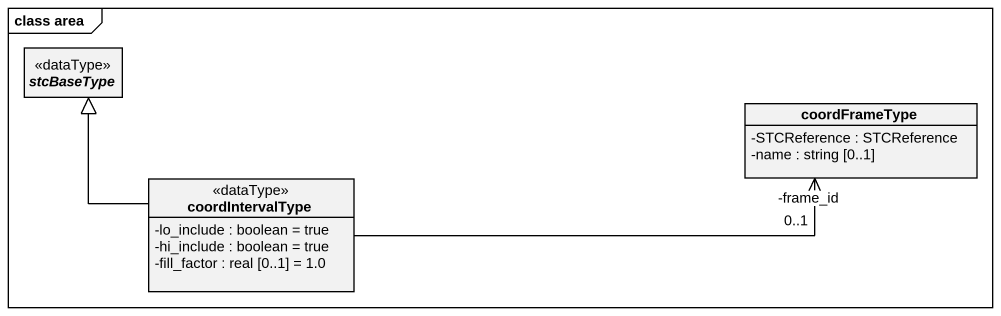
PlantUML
@startuml
mainframe class area
hide circle
hide empty members
skinparam classAttributeIconSize 0
abstract class stcBaseType <<dataType>>
class coordFrameType {
  -STCReference : STCReference
  -name : string [0..1]
}
class coordIntervalType <<dataType>> {
  -lo_include : boolean = true
  -hi_include : boolean = true
  -fill_factor : real [0..1] = 1.0
}
coordIntervalType -up-|> stcBaseType
coordIntervalType -right-> "-frame_id\n0..1" coordFrameType
@enduml
